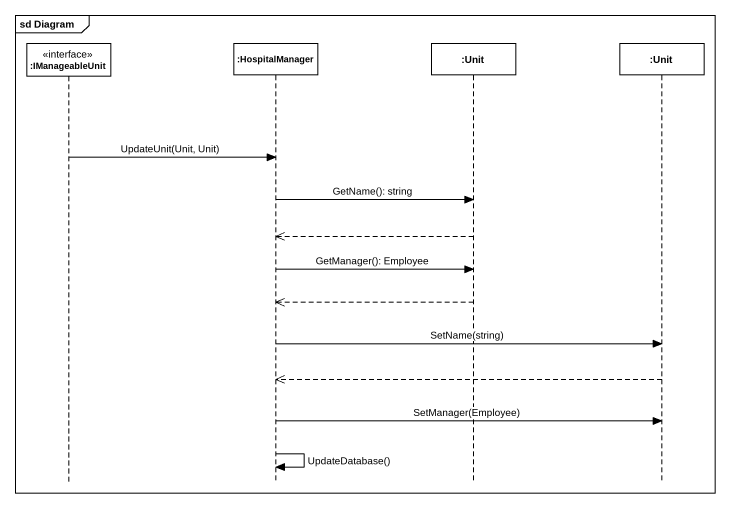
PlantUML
@startuml
mainframe sd Diagram
hide footbox
participant ":IManageableUnit" as IManageableUnit <<interface>>
participant ":HospitalManager" as HospitalManager
participant ":Unit" as Unit
participant ":Unit" as Unit_2

IManageableUnit -> HospitalManager : UpdateUnit(Unit, Unit)
HospitalManager -> Unit : GetName(): string
Unit -->> HospitalManager
HospitalManager -> Unit : GetManager(): Employee
Unit -->> HospitalManager
HospitalManager -> Unit_2 : SetName(string)
Unit_2 -->> HospitalManager
HospitalManager -> Unit_2 : SetManager(Employee)
HospitalManager -> HospitalManager : UpdateDatabase()
@enduml
